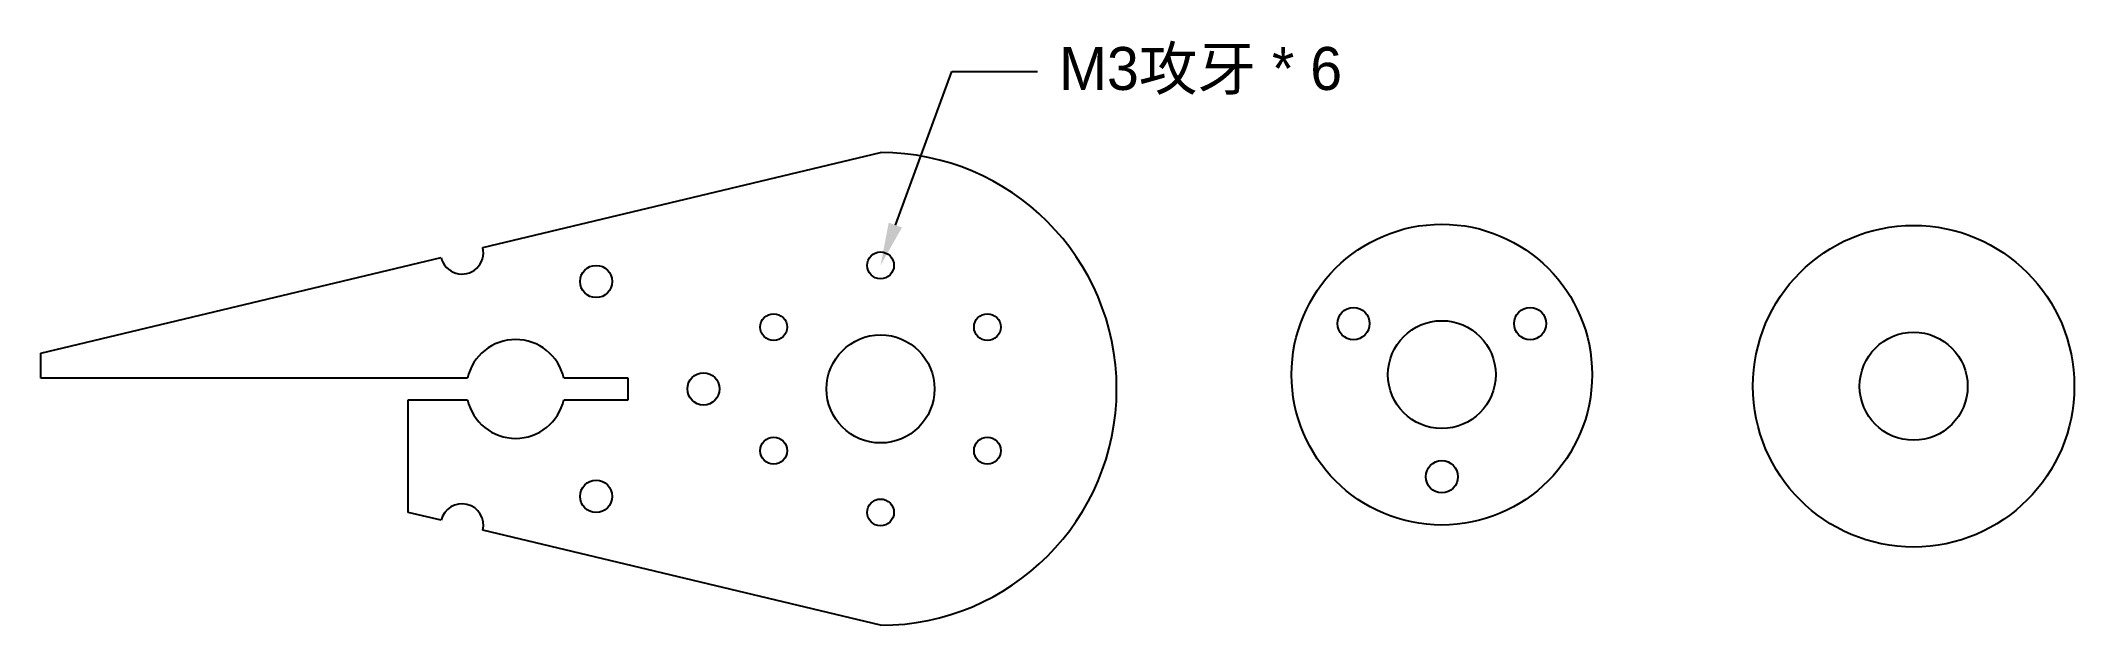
# Model space of a CAD drawing. Header units: millimetres. Extents: x -39 to 150, y -22 to 32.
import ezdxf
from ezdxf import colors
from ezdxf.entities.mleader import LeaderData, LeaderLine
from ezdxf.math import Vec2, Vec3

# ---------------------------------------------------------------- set-up
doc = ezdxf.new("R2010")
doc.units = ezdxf.units.MM

msp = doc.modelspace()

# ---------------------------------------------------------------- linework, layer by layer
at = {"color": 7, "linetype": 'Continuous', "lineweight": 25}
for p, q in [((1.95, 13.16), (39, 22)), ((-39.25, 3.33), (-1.95, 12.23)), ((-39.25, 1), (-39.25, 3.33)), ((0.51, 1), (-39.25, 1)), ((15.49, 1), (9.49, 1)), ((15.49, -1), (15.49, 1)), ((-5, -11.5), (-5, -1)), ((-5, -1), (0.51, -1)), ((9.49, -1), (15.49, -1)), ((-1.95, -12.23), (-5, -11.5)), ((39, -22), (1.95, -13.16))]:
    msp.add_line(p, q, dxfattribs=at)
for centre, radius in [((91.3, 1.33), 14), ((135.26, 0.25), 14.97), ((12.5, 10), 1.5), ((39, 11.5), 1.25), ((83.07, 6.08), 1.5), ((99.53, 6.08), 1.5), ((29.04, 5.75), 1.25), ((48.96, 5.75), 1.25), ((91.3, 1.33), 5.02), ((39, 0), 5.03), ((135.26, 0.25), 5.03), ((22.5, 0), 1.5), ((29.04, -5.75), 1.25), ((48.96, -5.75), 1.25), ((91.3, -8.17), 1.5), ((12.5, -10), 1.5), ((39, -11.5), 1.25)]:
    msp.add_circle(centre, radius, dxfattribs=at)
for centre, radius, start, end in [((39, 0), 22, 270, 90), ((0, 12.69), 2, 193.4231, 13.4231), ((5, 0), 4.6, 12.5559, 167.4441), ((5, 0), 4.6, 192.5559, 347.4441), ((0, -12.69), 2, 346.5769, 166.5769)]:
    msp.add_arc(centre, radius, start, end, dxfattribs=at)

# ---------------------------------------------------------------- leaders
ml = msp.add_multileader_mtext('Standard')
ml.set_content('M3{\\fSimSun|b0|i0|c134|p2;攻牙} * 6', color=256)
ml.set_leader_properties()
ml.build(insert=Vec2(0, 0))
ml.multileader.update_dxf_attribs({"text_right_attachment_type": 6})
ctx = ml.context
ctx.base_point, ctx.plane_origin = Vec3(53.64, 29.56), Vec3(39, 11.5)
ctx.right_attachment = 6
notes = []
notes.append((ctx, [(0, (1, 1, 0), (45.64, 29.56), (1, 0), 8, [(0, [(39, 11.5)], 0, [])])]))
ctx.mtext.insert, ctx.mtext.flow_direction = Vec3(55.64, 31.83), 5
for ctx, leaders in notes:
    for number, flags, end, landing, length, lines in leaders:
        leader = LeaderData()
        leader.index, (leader.has_last_leader_line, leader.has_dogleg_vector, leader.attachment_direction) = number, flags
        leader.last_leader_point, leader.dogleg_vector, leader.dogleg_length = Vec3(end), Vec3(landing), length
        for number, points, colour, breaks in lines:
            line = LeaderLine()
            line.index, line.vertices, line.color, line.breaks = number, Vec3.list(points), colors.encode_raw_color(colour), breaks
            leader.lines.append(line)
        ctx.leaders.append(leader)

doc.saveas('drawing.dxf')
